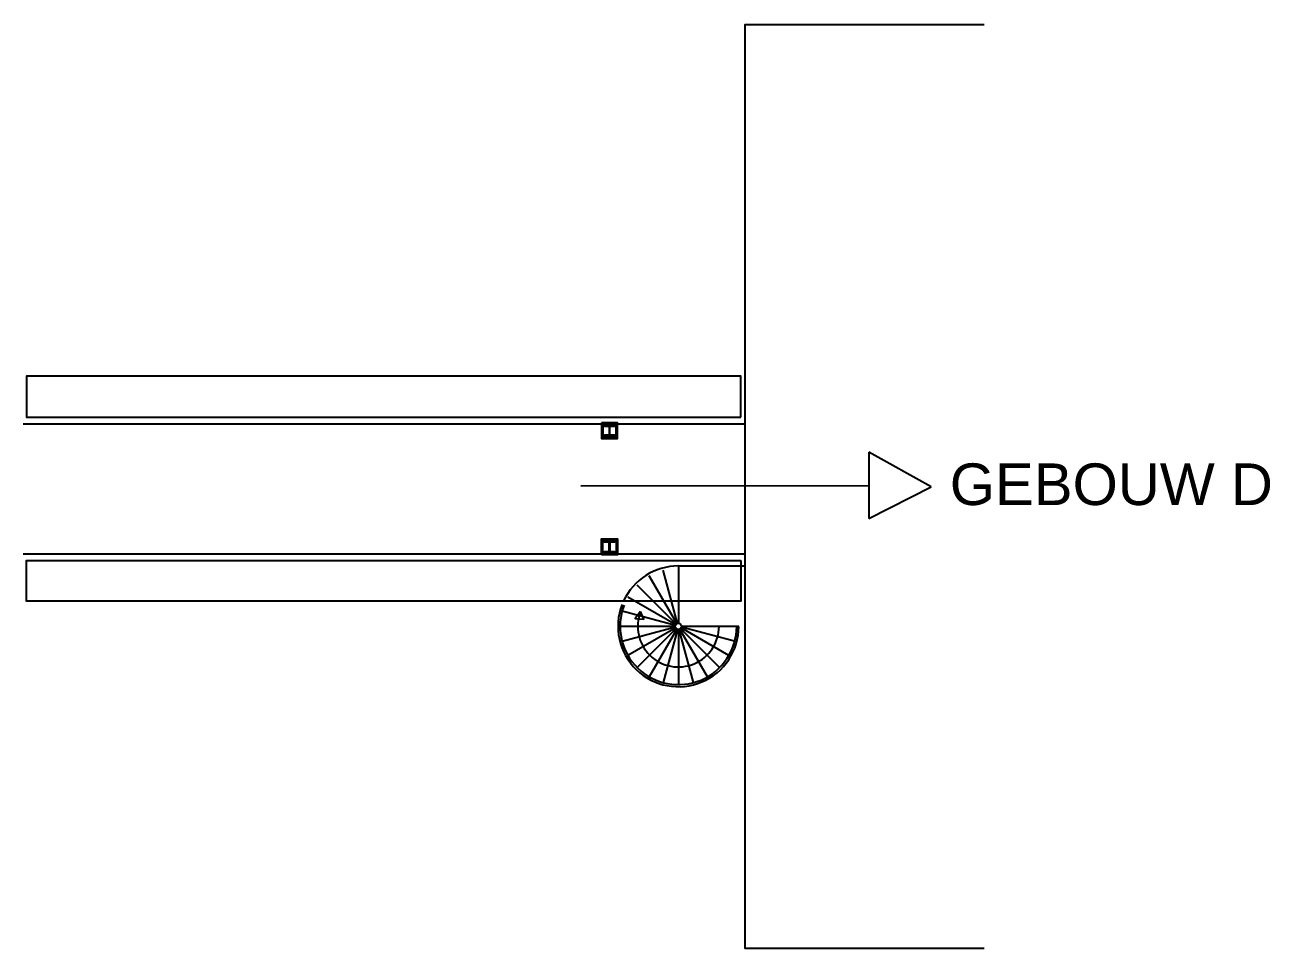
# Model space of a CAD drawing. Header units: millimetres. Extents: x 23647 to 142943, y 5934 to 71269.
# Drawn here: x 113038 to 142943, y 40084 to 62264 of the extents above; entities that cross this region are included whole.
import ezdxf

# ---------------------------------------------------------------- set-up
doc = ezdxf.new("R2010")
doc.units = ezdxf.units.MM
for name, color, linetype in [('AL2100_BUITENWANDEN', 3, 'CONTINUOUS'), ('AL2400_TRAPPEN', 1, 'CONTINUOUS'), ('AL2800_KONSTRUKTIES', 1, 'CONTINUOUS'), ('AL4600-RUIMTENUMMER', 2, 'CONTINUOUS')]:
    doc.layers.add(name, color=color, linetype=linetype)
doc.styles.add('Arial', font='arial.ttf')

msp = doc.modelspace()

# ---------------------------------------------------------------- linework, layer by layer
at = {"layer": 'AL2100_BUITENWANDEN'}
msp.add_lwpolyline([(136077, 62264), (130332, 62264), (130332, 40084), (136077, 40084)], dxfattribs=at)
at = {"layer": 'AL2400_TRAPPEN'}
for p, q in [((128712, 47886), (128369, 49166)), ((128732, 49264), (130332, 49264)), ((128732, 49264), (128732, 47889)), ((128679, 47867), (127742, 48804)), ((128694, 47879), (128032, 49026)), ((128667, 47851), (127519, 48514)), ((128659, 47833), (127379, 48176)), ((128657, 47814), (127332, 47814)), ((128659, 47794), (127379, 47451)), ((128667, 47776), (127519, 47114)), ((128679, 47761), (127742, 46824)), ((128694, 47749), (128032, 46601)), ((128712, 47741), (128369, 46461)), ((128732, 47739), (128732, 46414)), ((129094, 46461), (128751, 47741)), ((129432, 46601), (128769, 47749)), ((129722, 46824), (128785, 47761)), ((129944, 47114), (128797, 47776)), ((130132, 47438), (128804, 47794)), ((130182, 47814), (128807, 47814))]:
    msp.add_line(p, q, dxfattribs=at)
for points in [[(126887, 52703), (126887, 52323), (127267, 52323), (127267, 52703)], [(126917, 52673), (126917, 52353), (127237, 52353), (127237, 52673)], [(127072, 52403), (126957, 52403), (126957, 52393), (127197, 52393), (127197, 52403), (127082, 52403), (127082, 52623), (127197, 52623), (127197, 52633), (126957, 52633), (126957, 52623), (127072, 52623)], [(126887, 49535), (126887, 49915), (127267, 49915), (127267, 49535)], [(126917, 49565), (126917, 49885), (127237, 49885), (127237, 49565)], [(127072, 49835), (126957, 49835), (126957, 49845), (127197, 49845), (127197, 49835), (127082, 49835), (127082, 49615), (127197, 49615), (127197, 49605), (126957, 49605), (126957, 49615), (127072, 49615)], [(127822, 48168), (127698, 48002), (127903, 47988)]]:
    msp.add_lwpolyline(points, close=True, dxfattribs=at)
msp.add_circle((128732, 47814), 75, dxfattribs=at)
for radius, start, end in [(1450, 90, 155.1636), (1450, 158.741, 360), (1400, 158.741, 360), (976, 158.741, 0)]:
    msp.add_arc((128732, 47814), radius, start, end, dxfattribs=at)
at = {"layer": 'AL2800_KONSTRUKTIES'}
for p, q in [((112999, 52683), (130332, 52683)), ((112999, 49555), (130332, 49555))]:
    msp.add_line(p, q, dxfattribs=at)
for points in [[(130232, 52843), (130232, 53823), (113077, 53823), (113077, 52843), (130232, 52843)], [(130232, 49395), (130232, 48415), (113077, 48415), (113077, 49395), (130232, 49395)]]:
    msp.add_lwpolyline(points, dxfattribs=at)
at = {"layer": 'AL4600-RUIMTENUMMER'}
for p, q in [((133307, 52001), (133309, 50403)), ((134800, 51163), (133307, 52001)), ((133298, 51186), (126388, 51184)), ((133309, 50403), (134800, 51163))]:
    msp.add_line(p, q, dxfattribs=at)

# ---------------------------------------------------------------- texts
at = {"layer": 'AL4600-RUIMTENUMMER', "style": 'Arial'}
msp.add_text('GEBOUW D', height=1000, dxfattribs=at).set_placement((135250, 50728))

doc.saveas('drawing.dxf')
